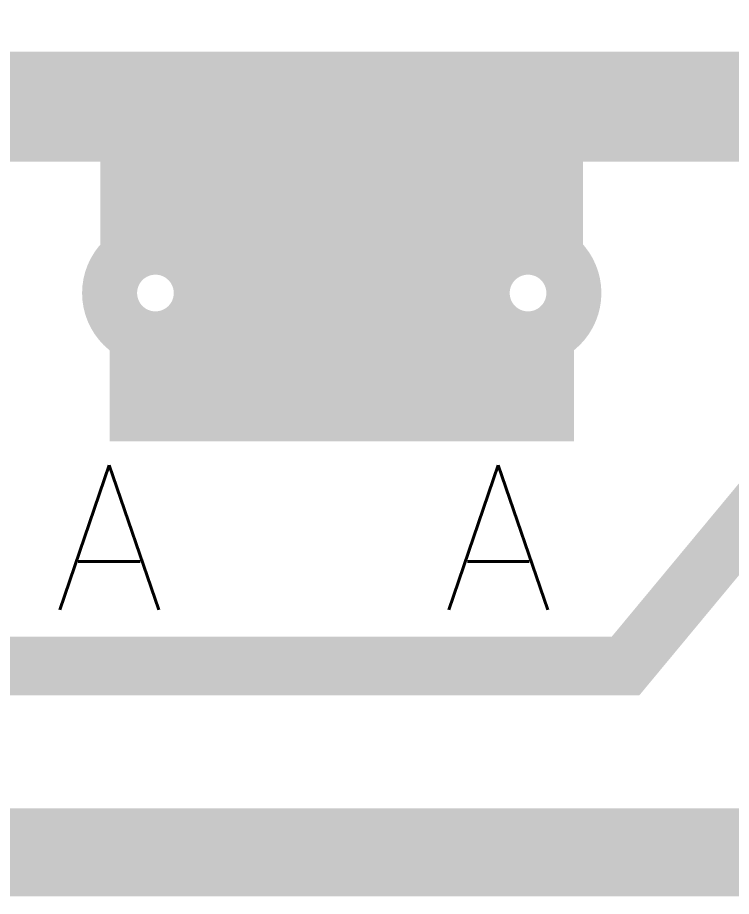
# Model space of a CAD drawing. Extents: x 0 to 395, y 0 to 270.
# Drawn here: x 242.6 to 252.33, y 113.07 to 125.04 of the extents above; entities that cross this region are included whole.
import ezdxf

# ---------------------------------------------------------------- set-up
doc = ezdxf.new("R2010")
doc.units = 0
doc.header["$LTSCALE"] = 0.3
doc.layers.get('0').update_dxf_attribs({"linetype": 'CONTINUOUS'})
doc.layers.add('-TXT', color=51, linetype='CONTINUOUS')
doc.styles.add('STYLE1', font='romans.shx')

msp = doc.modelspace()

# ---------------------------------------------------------------- linework, layer by layer
for points, const_width in [([(249.555, 121.92), (249.555, 123.825), (254.635, 123.825), (254.635, 133.985), (249.555, 133.985), (249.555, 128.905), (221.615, 128.905)], 1.5), ([(244.475, 121.92), (244.475, 123.825), (221.615, 123.825)], 1.5), ([(245.11, 123.825), (248.92, 123.825)], 1.5), ([(245.11, 122.555), (248.92, 122.555)], 1.5), ([(248.92, 121.285), (245.11, 121.285)], 1.5), ([(254, 120.65), (254, 119.955), (250.885, 116.205), (229.235, 116.205)], 0.8), ([(243.85, 120.015), (250.18, 120.015)], 1.5), ([(258.445, 118.11), (258.445, 117.415), (258.459, 113.665), (229.235, 113.665)], 1.2)]:
    msp.add_lwpolyline(points, dxfattribs=dict(const_width=const_width))
at = {"const_width": 0.75}
for points in [[(243.85, 121.285, 1), (245.1, 121.285, 1)], [(248.93, 121.285, 1), (250.18, 121.285, 1)]]:
    msp.add_lwpolyline(points, format="xyb", close=True, dxfattribs=at)

# ---------------------------------------------------------------- texts
at = {"layer": '-TXT', "style": 'STYLE1'}
for p in [(243.086, 116.97), (248.39, 116.97)]:
    msp.add_text('A', height=1.97, dxfattribs=at).set_placement(p)

doc.saveas('drawing.dxf')
